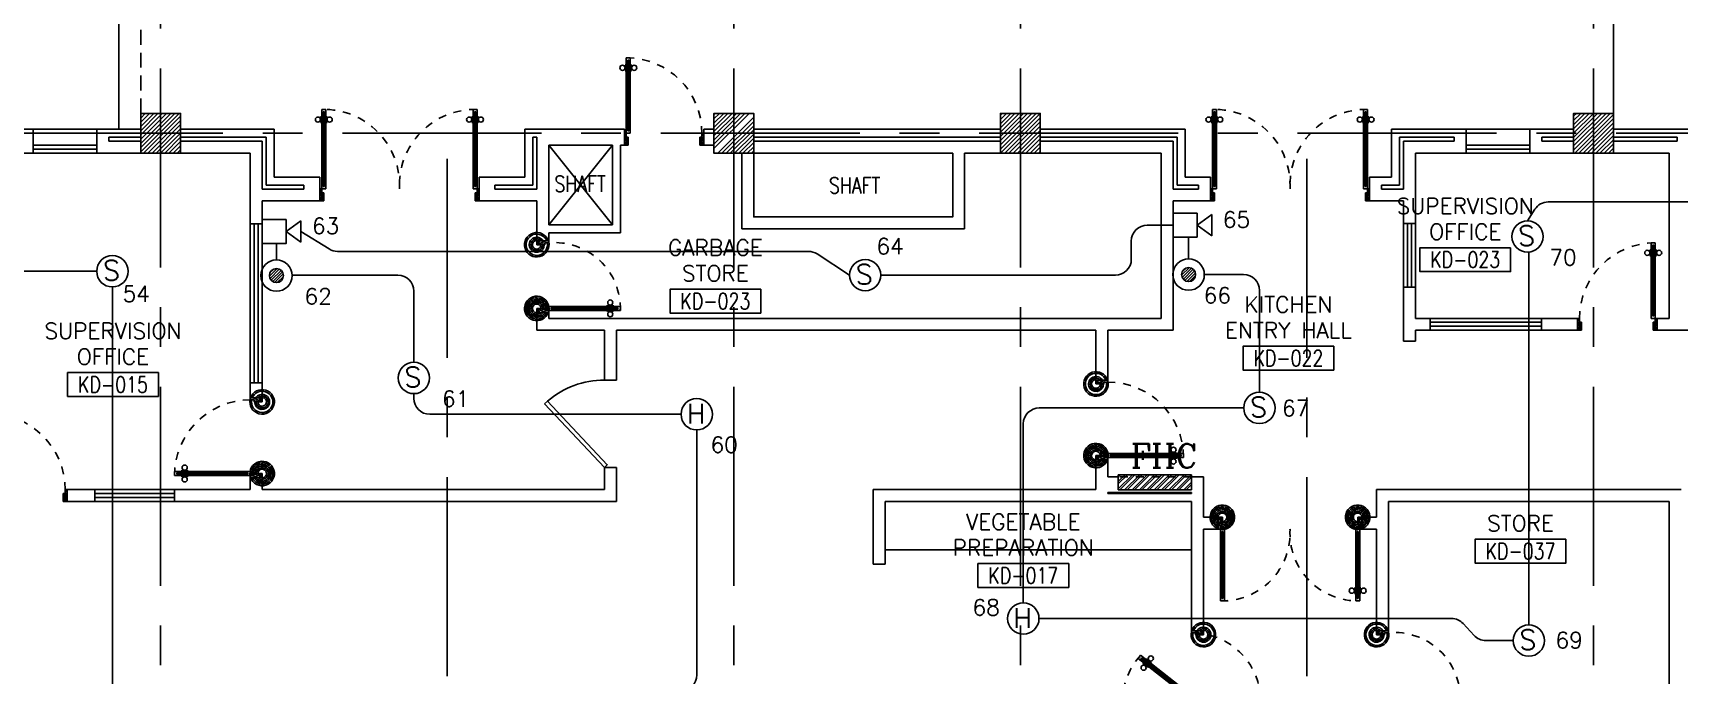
# Model space of a CAD drawing. Extents: x 0 to 93.3, y -13.5 to 76.8.
# Drawn here: x 54.21 to 74.89, y 57.41 to 65.48 of the extents above; entities that cross this region are included whole.
import ezdxf
from ezdxf.enums import TextEntityAlignment as Align

# ---------------------------------------------------------------- set-up
doc = ezdxf.new("R2010")
doc.units = 0
doc.header["$MEASUREMENT"] = 0
doc.header["$PDMODE"] = 3
doc.header["$PDSIZE"] = 0.1
for name, pattern in [('CENTERX2', [4, 2.5, -0.5, 0.5, -0.5]), ('HIDDEN', [0.375, 0.25, -0.125]), ('HIDDEN2', [0.1875, 0.125, -0.0625])]:
    doc.linetypes.add(name, pattern=pattern)
doc.layers.get('0').update_dxf_attribs({"color": 11, "linetype": 'CONTINUOUS'})
doc.layers.get('DEFPOINTS').update_dxf_attribs({"color": 11, "linetype": 'CONTINUOUS'})
for name, color, linetype in [('AX-DIM', 11, 'CONTINUOUS'), ('AXES', 11, 'CENTERX2'), ('BORDER', 11, 'CONTINUOUS'), ('CANOPY-LN', 11, 'CONTINUOUS'), ('COL', 11, 'CONTINUOUS'), ('DOOR', 11, 'CONTINUOUS'), ('E-FIRE', 4, 'CONTINUOUS'), ('E-WIRE', 4, 'CONTINUOUS'), ('FHC', 11, 'CONTINUOUS'), ('FUR', 11, 'CONTINUOUS'), ('HAT', 11, 'CONTINUOUS'), ('INSUL', 11, 'CONTINUOUS'), ('RM-BOX', 11, 'CONTINUOUS'), ('RM-NAME', 11, 'CONTINUOUS'), ('RM-NO', 11, 'CONTINUOUS'), ('SHAFT', 11, 'CONTINUOUS'), ('STR', 11, 'CONTINUOUS'), ('WALL', 11, 'CONTINUOUS'), ('WIN', 11, 'CONTINUOUS')]:
    doc.layers.add(name, color=color, linetype=linetype)
doc.styles.add('ROMANC', font='romanc', dxfattribs={"height": 0.1})
doc.styles.add('ROMANS', font='ROMANS.shx', dxfattribs={"width": 0.6})
doc.dimstyles.new('STANDARD in', dxfattribs={"dimtxt": 0.2, "dimasz": 0.1, "dimexe": 0.07, "dimexo": 0.05, "dimgap": 0.1, "dimtad": 1, "dimdec": 0, "dimlfac": 1000, "dimzin": 0, "dimdsep": 46, "dimtxsty": 'ROMANS', "dimblk": 'ARCHTICK', "dimcen": 0.05, "dimdle": 0.05, "dimclrd": 7, "dimclre": 7, "dimclrt": 2, "dimadec": 0, "dimazin": 0, "dimtfac": 1, "dimtdec": 0, "dimtmove": 2, "dimatfit": 3, "dimldrblk": 'ARCHTICK', "dimfxl": 0, "dimtolj": 1, "dimtzin": 0, "dimarcsym": 0})

# ---------------------------------------------------------------- blocks, each defined once
blk = doc.blocks.new('DOOR90')
at = {"layer": 'DOOR', "color": 7, "linetype": 'ByBlock'}
for p, q in [((-150, 0), (0, 0)), ((-150, 0), (-150, -25)), ((0, -50), (-114, 0)), ((0, -50), (-40, 0)), ((0, -50), (0, 0)), ((-1000, -25), (-1050, -25)), ((-1050, -75), (-1050, -25)), ((-1050, -25), (-1050, -75)), ((-1000, -75), (-1050, -75)), ((-1000, -42), (-1020, -42)), ((-1020, -42), (-1020, -58)), ((-1000, -58), (-1020, -58)), ((-1000, -25), (-1000, -42)), ((-1000, -58), (-1000, -75)), ((-878, -18), (-968, -18)), ((-968, -25), (-968, -18)), ((-968, -75), (-968, -82)), ((-878, -82), (-968, -82)), ((-955, -9), (-890, -9)), ((-955, -18), (-955, -9)), ((-955, -18), (-890, -18)), ((-955, -82), (-890, -82)), ((-955, -82), (-955, -91)), ((-955, -91), (-890, -91)), ((-890, -18), (-890, -9)), ((-890, -82), (-890, -91)), ((-878, -25), (-878, -18)), ((-878, -75), (-878, -82)), ((-200, -25), (-150, -25)), ((-200, -42), (-200, -25)), ((-180, -42), (-200, -42)), ((-200, -58), (-180, -58)), ((-200, -75), (-200, -58)), ((-150, -75), (-200, -75)), ((-180, -58), (-180, -42)), ((-150, -25), (-100, -25)), ((-150, -75), (-150, -25)), ((-100, -25), (-100, -50)), ((0, -50), (-100, -37)), ((-100, -50), (0, -50)), ((-150, -875), (-100, -875)), ((-150, -900), (-150, -875)), ((-150, -900), (0, -900)), ((0, -900), (-150, -900)), ((0, -850), (-114, -900)), ((-100, -875), (-100, -850)), ((0, -850), (-100, -863)), ((-100, -850), (0, -850)), ((0, -850), (-40, -900)), ((0, -850), (0, -900))]:
    blk.add_line(p, q, dxfattribs=at)
at = {"layer": 'DOOR', "linetype": 'ByBlock'}
for p, q in [((-200, -25), (-1000, -25)), ((-200, -42), (-1000, -42)), ((-200, -58), (-1000, -58)), ((-1000, -75), (-200, -75))]:
    blk.add_line(p, q, dxfattribs=at)
at = {"layer": 'DOOR', "color": 7, "linetype": 'ByBlock'}
for centre in [(-923, 24), (-923, -124)]:
    blk.add_circle(centre, 32.4, dxfattribs=at)
for centre, radius, start, end in [((0, -50), 154, 161.1053, 166.2858), ((0, -50), 94.4, 148.0182, 180), ((0, -50), 134, 158.1598, 169.28), ((0, -50), 114, 154.0838, 167.3774), ((0, -50), 74.4, 137.7764, 180), ((0, -50), 54.4, 113.2074, 180), ((0, -50), 34.4, 90, 180), ((0, -50), 14.4, 90, 180), ((0, -850), 154, 193.7142, 198.8947), ((0, -850), 134, 190.72, 201.8402), ((0, -850), 94.4, 180, 211.9818), ((0, -850), 74.4, 180, 222.2236), ((0, -850), 54.4, 180, 246.7926), ((0, -850), 34.4, 180, 270), ((0, -850), 14.4, 180, 270)]:
    blk.add_arc(centre, radius, start, end, dxfattribs=at)
at = {"layer": 'DOOR', "linetype": 'HIDDEN', "ltscale": 0.5}
blk.add_arc((-222, -50), 828, 178.2701, 275.003, dxfattribs=at)
blk = doc.blocks.new('RM1')
at = {"layer": 'RM-BOX'}
blk.add_lwpolyline([(570, -200), (-570, -200), (-570, -500), (570, -500)], close=True, dxfattribs=at)
at = {"layer": 'RM-NAME', "style": 'ROMANS'}
for tag, p in [('ROOMNAME1', (0, 324)), ('ROOMNAME2', (0, 0))]:
    blk.add_attdef(tag, text='', height=200, dxfattribs=at).set_placement(p, align=Align.MIDDLE)
at = {"layer": 'RM-NO', "style": 'ROMANS', "width": 0.8}
blk.add_attdef('ROOMNO', text='', height=200, dxfattribs=at).set_placement((0, -350), align=Align.MIDDLE)
blk = doc.blocks.new('A$C272A55A0')
at = {"layer": 'DOOR', "color": 0, "linetype": 'ByBlock'}
for p, q in [((0, 900), (0, 1050)), ((50, 1050), (0, 1050)), ((50, 950), (50, 1050)), ((1750, 950), (1750, 1050)), ((1750, 1050), (1800, 1050)), ((1800, 1050), (1800, 900)), ((0, 900), (25, 900)), ((25, 950), (50, 950)), ((25, 900), (25, 950)), ((75, 900), (25, 900)), ((25, 850), (25, 900)), ((42, 850), (25, 850)), ((58, 870), (42, 870)), ((42, 870), (42, 850)), ((58, 850), (58, 870)), ((75, 850), (58, 850)), ((75, 900), (75, 850)), ((1725, 900), (1775, 900)), ((1725, 900), (1725, 850)), ((1725, 850), (1742, 850)), ((1742, 870), (1758, 870)), ((1742, 850), (1742, 870)), ((1775, 950), (1750, 950)), ((1758, 870), (1758, 850)), ((1758, 850), (1775, 850)), ((1775, 900), (1775, 950)), ((1800, 900), (1775, 900)), ((1775, 850), (1775, 900)), ((25, 50), (42, 50)), ((25, 50), (25, 0)), ((25, 0), (75, 0)), ((75, 0), (25, 0)), ((42, 50), (42, 30)), ((42, 30), (58, 30)), ((58, 50), (75, 50)), ((58, 50), (58, 30)), ((75, 50), (75, 0)), ((1718, 160), (1709, 160)), ((1709, 95), (1709, 160)), ((1718, 95), (1709, 95)), ((1725, 173), (1718, 173)), ((1718, 173), (1718, 83)), ((1718, 95), (1718, 160)), ((1725, 83), (1718, 83)), ((1742, 50), (1725, 50)), ((1725, 50), (1725, 0)), ((1775, 0), (1725, 0)), ((1725, 0), (1775, 0)), ((1742, 50), (1742, 30)), ((1758, 30), (1742, 30)), ((1775, 50), (1758, 50)), ((1758, 50), (1758, 30)), ((1775, 173), (1782, 173)), ((1775, 83), (1782, 83)), ((1775, 50), (1775, 0)), ((1782, 173), (1782, 83)), ((1782, 160), (1791, 160)), ((1782, 95), (1782, 160)), ((1782, 95), (1791, 95)), ((1791, 95), (1791, 160))]:
    blk.add_line(p, q, dxfattribs=at)
at = {"layer": 'DOOR', "color": 9, "linetype": 'ByBlock'}
for p, q in [((50, 1050), (0, 1010)), ((50, 1050), (0, 937)), ((50, 1050), (37, 950)), ((1750, 1050), (1800, 1010)), ((1750, 1050), (1800, 937)), ((1750, 1050), (1763, 950))]:
    blk.add_line(p, q, dxfattribs=at)
at = {"layer": 'DOOR', "linetype": 'ByBlock'}
for p, q in [((25, 850), (25, 50)), ((42, 850), (42, 50)), ((58, 850), (58, 50)), ((75, 50), (75, 850)), ((1725, 50), (1725, 850)), ((1742, 850), (1742, 50)), ((1758, 850), (1758, 50)), ((1775, 850), (1775, 50))]:
    blk.add_line(p, q, dxfattribs=at)
at = {"layer": 'DOOR', "color": 0, "linetype": 'ByBlock'}
for centre in [(1676, 128), (1824, 128)]:
    blk.add_circle(centre, 32.4, dxfattribs=at)
at = {"layer": 'DOOR', "color": 9, "linetype": 'ByBlock'}
for centre, radius, start, end in [((50, 1050), 34.4, 180, 270), ((50, 1050), 14.4, 180, 270), ((1750, 1050), 14.4, 270, 0), ((1750, 1050), 34.4, 270, 0), ((50, 1050), 54.4, 203.2074, 270), ((50, 1050), 74.4, 227.7764, 270), ((50, 1050), 94.4, 238.0182, 270), ((50, 1050), 114, 244.0838, 257.3774), ((50, 1050), 134, 248.1598, 259.28), ((50, 1050), 154, 251.1053, 256.2858), ((1750, 1050), 54.4, 270, 336.7926), ((1750, 1050), 74.4, 270, 312.2236), ((1750, 1050), 94.4, 270, 301.9818), ((1750, 1050), 114, 282.6226, 295.9162), ((1750, 1050), 134, 280.72, 291.8402), ((1750, 1050), 154, 283.7142, 288.8947)]:
    blk.add_arc(centre, radius, start, end, dxfattribs=at)
at = {"layer": 'DOOR', "linetype": 'HIDDEN', "ltscale": 0.5}
for centre, start, end in [((50, 851), 268.3174, 3.2965), ((1750, 851), 176.7035, 271.6826)]:
    blk.add_arc(centre, 851, start, end, dxfattribs=at)
at = {"layer": 'WALL', "linetype": 'ByBlock'}
blk.add_line((1800, 900), (1800, 1050), dxfattribs=at)
blk = doc.blocks.new('*X108')
at = {"color": 0}
for p, q in [((227929, 69519), (228411, 70001)), ((227929, 69572), (228358, 70001)), ((227929, 69625), (228305, 70001)), ((227929, 69678), (228251, 70001)), ((227929, 69731), (228198, 70001)), ((227929, 69784), (228145, 70001)), ((227929, 69837), (228092, 70001)), ((227929, 69890), (228039, 70001)), ((227929, 69943), (227986, 70001)), ((227964, 69501), (228429, 69966)), ((228017, 69501), (228429, 69913)), ((228070, 69501), (228429, 69860)), ((228123, 69501), (228429, 69807)), ((228176, 69501), (228429, 69754)), ((228229, 69501), (228429, 69701)), ((228282, 69501), (228429, 69648)), ((228335, 69501), (228429, 69595)), ((228388, 69501), (228429, 69542))]:
    blk.add_line(p, q, dxfattribs=at)
blk = doc.blocks.new('A$C010A25D0')
at = {"layer": 'DOOR', "color": 0, "linetype": 'ByBlock'}
for p, q in [((0, 2031), (0, 1981)), ((0, 1981), (0, 2031)), ((50, 2031), (0, 2031)), ((50, 1981), (0, 1981)), ((30, 2014), (30, 1998)), ((50, 2014), (30, 2014)), ((50, 1998), (30, 1998)), ((50, 2031), (50, 2014)), ((50, 1998), (50, 1981)), ((83, 2031), (83, 2038)), ((173, 2038), (83, 2038)), ((83, 1981), (83, 1974)), ((173, 1974), (83, 1974)), ((95, 2038), (95, 2047)), ((95, 2047), (160, 2047)), ((95, 2038), (160, 2038)), ((95, 1974), (95, 1965)), ((95, 1974), (160, 1974)), ((95, 1965), (160, 1965)), ((160, 2038), (160, 2047)), ((160, 1974), (160, 1965)), ((173, 2031), (173, 2038)), ((173, 1981), (173, 1974)), ((950, 2014), (950, 2031)), ((950, 2031), (1000, 2031)), ((970, 2014), (950, 2014)), ((950, 1981), (950, 1998)), ((950, 1998), (970, 1998)), ((1000, 1981), (950, 1981)), ((970, 1998), (970, 2014)), ((1000, 2056), (1000, 2031)), ((1000, 2056), (1150, 2056)), ((1000, 1981), (1000, 2031)), ((1000, 2031), (1050, 2031)), ((1050, 2031), (1050, 2006)), ((1050, 2006), (1150, 2006)), ((1150, 2006), (1150, 2056)), ((50, 131), (0, 131)), ((0, 131), (0, 81)), ((0, 81), (0, 131)), ((50, 81), (0, 81)), ((50, 114), (30, 114)), ((30, 98), (30, 114)), ((50, 98), (30, 98)), ((50, 114), (50, 131)), ((50, 81), (50, 98)), ((173, 138), (83, 138)), ((83, 131), (83, 138)), ((83, 81), (83, 74)), ((173, 74), (83, 74)), ((95, 147), (160, 147)), ((95, 138), (95, 147)), ((95, 138), (160, 138)), ((95, 74), (160, 74)), ((95, 74), (95, 65)), ((95, 65), (160, 65)), ((160, 138), (160, 147)), ((160, 74), (160, 65)), ((173, 131), (173, 138)), ((173, 81), (173, 74)), ((1000, 131), (950, 131)), ((950, 131), (950, 114)), ((950, 114), (970, 114)), ((970, 98), (950, 98)), ((950, 98), (950, 81)), ((950, 81), (1000, 81)), ((970, 114), (970, 98)), ((1000, 131), (1000, 81)), ((1000, 56), (1000, 81)), ((1000, 81), (1050, 81)), ((1000, 56), (1150, 56)), ((1050, 81), (1050, 106)), ((1050, 106), (1150, 106)), ((1150, 106), (1150, 56))]:
    blk.add_line(p, q, dxfattribs=at)
at = {"layer": 'DOOR', "linetype": 'ByBlock'}
for p, q in [((950, 2031), (50, 2031)), ((950, 2014), (50, 2014)), ((950, 1998), (50, 1998)), ((50, 1981), (950, 1981)), ((50, 131), (950, 131)), ((950, 114), (50, 114)), ((950, 98), (50, 98)), ((950, 81), (50, 81)), ((1150, 56), (1000, 56))]:
    blk.add_line(p, q, dxfattribs=at)
at = {"layer": 'DOOR', "color": 9, "linetype": 'ByBlock'}
for p, q in [((1150, 2006), (1037, 2056)), ((1150, 2006), (1050, 2019)), ((1150, 2006), (1110, 2056)), ((1150, 106), (1037, 56)), ((1150, 106), (1050, 93)), ((1150, 106), (1110, 56))]:
    blk.add_line(p, q, dxfattribs=at)
at = {"layer": 'DOOR', "color": 0, "linetype": 'ByBlock'}
for centre in [(128, 2079), (128, 1932), (128, 179), (128, 32)]:
    blk.add_circle(centre, 32.4, dxfattribs=at)
at = {"layer": 'DOOR', "linetype": 'HIDDEN', "ltscale": 0.5}
for centre, start, end in [((951, 2006), 178.494, 272.9568), ((951, 106), 87.0432, 181.506)]:
    blk.add_arc(centre, 951, start, end, dxfattribs=at)
at = {"layer": 'DOOR', "color": 9, "linetype": 'ByBlock'}
for centre, radius, start, end in [((1150, 2006), 154, 161.1053, 166.2858), ((1150, 2006), 134, 158.1598, 169.28), ((1150, 2006), 114, 154.0838, 167.3774), ((1150, 2006), 94.4, 148.0182, 180), ((1150, 2006), 74.4, 137.7764, 180), ((1150, 2006), 54.4, 113.2074, 180), ((1150, 2006), 34.4, 90, 180), ((1150, 2006), 14.4, 90, 180), ((1150, 106), 154, 193.7142, 198.8947), ((1150, 106), 134, 190.72, 201.8402), ((1150, 106), 114, 192.6226, 205.9162), ((1150, 106), 94.4, 180, 211.9818), ((1150, 106), 74.4, 180, 222.2236), ((1150, 106), 54.4, 180, 246.7926), ((1150, 106), 34.4, 180, 270), ((1150, 106), 14.4, 180, 270)]:
    blk.add_arc(centre, radius, start, end, dxfattribs=at)
at = {"layer": 'WALL'}
blk.add_line((1000, 56), (1150, 56), dxfattribs=at)
blk = doc.blocks.new('*X107')
at = {"color": 0}
for p, q in [((235129, 69560), (235570, 70001)), ((235129, 69613), (235517, 70001)), ((235129, 69666), (235464, 70001)), ((235129, 69719), (235411, 70001)), ((235129, 69772), (235358, 70001)), ((235129, 69825), (235305, 70001)), ((235129, 69878), (235252, 70001)), ((235129, 69931), (235199, 70001)), ((235129, 69984), (235146, 70001)), ((235176, 69501), (235629, 69953)), ((235229, 69501), (235629, 69900)), ((235282, 69501), (235629, 69847)), ((235335, 69501), (235629, 69794)), ((235388, 69501), (235629, 69741)), ((235441, 69501), (235629, 69688)), ((235494, 69501), (235629, 69635)), ((235547, 69501), (235629, 69582)), ((235600, 69501), (235629, 69529))]:
    blk.add_line(p, q, dxfattribs=at)
blk = doc.blocks.new('*X102')
at = {"color": 0}
for p, q in [((238729, 69553), (239176, 70001)), ((238729, 69606), (239123, 70001)), ((238729, 69659), (239070, 70001)), ((238729, 69712), (239017, 70001)), ((238729, 69765), (238964, 70001)), ((238729, 69818), (238911, 70001)), ((238729, 69871), (238858, 70001)), ((238729, 69924), (238805, 70001)), ((238729, 69978), (238752, 70001)), ((238729, 69500), (239229, 70000)), ((238782, 69501), (239229, 69947)), ((238835, 69501), (239229, 69894)), ((238888, 69501), (239229, 69841)), ((238941, 69501), (239229, 69788)), ((238994, 69501), (239229, 69735)), ((239048, 69501), (239229, 69682)), ((239101, 69501), (239229, 69629)), ((239154, 69501), (239229, 69576)), ((239207, 69501), (239229, 69523))]:
    blk.add_line(p, q, dxfattribs=at)
blk = doc.blocks.new('*X98')
at = {"color": 0}
for p, q in [((245929, 69541), (246389, 70001)), ((245929, 69594), (246336, 70001)), ((245929, 69647), (246283, 70001)), ((245929, 69700), (246230, 70001)), ((245929, 69753), (246177, 70001)), ((245929, 69806), (246124, 70001)), ((245929, 69859), (246071, 70001)), ((245929, 69912), (246018, 70001)), ((245929, 69965), (245965, 70001)), ((245942, 69501), (246429, 69988)), ((245995, 69501), (246429, 69935)), ((246048, 69501), (246429, 69882)), ((246101, 69501), (246429, 69829)), ((246154, 69501), (246429, 69776)), ((246207, 69501), (246429, 69723)), ((246260, 69501), (246429, 69670)), ((246313, 69501), (246429, 69617)), ((246366, 69501), (246429, 69563)), ((246419, 69501), (246429, 69510))]:
    blk.add_line(p, q, dxfattribs=at)
blk = doc.blocks.new('_ARCHTICK')
at = {"color": 0, "linetype": 'ByBlock', "const_width": 0.15}
blk.add_lwpolyline([(-0.5, -0.5), (0.5, 0.5)], dxfattribs=at)
blk = doc.blocks.new('*D137')
at = {"layer": 'AX-DIM', "color": 7, "lineweight": -2}
for p, q in [((6.53, 75.605), (81.32, 75.605)), ((6.58, 73.123), (6.58, 75.675)), ((81.27, 63.477), (81.27, 75.675))]:
    blk.add_line(p, q, dxfattribs=at)
at = {"layer": 'DEFPOINTS', "color": 0}
for p in [(81.27, 75.605), (6.58, 73.073), (81.27, 63.427)]:
    blk.add_point(p, dxfattribs=at)
at = {"layer": 'AX-DIM', "color": 7, "lineweight": -2, "xscale": 0.1, "yscale": 0.1, "zscale": 0.1, "rotation": 180}
blk.add_blockref('_ARCHTICK', (6.58, 75.605), dxfattribs=at)
at = {"layer": 'AX-DIM', "color": 7, "lineweight": -2, "xscale": 0.1, "yscale": 0.1, "zscale": 0.1}
blk.add_blockref('_ARCHTICK', (81.27, 75.605), dxfattribs=at)
at = {"layer": 'AX-DIM', "color": 2, "insert": (43.925, 75.805), "char_height": 0.2, "attachment_point": 5, "style": 'ROMANS'}
blk.add_mtext('\\A1;74690', dxfattribs=at)
blk = doc.blocks.new('DOOR1000')
at = {"layer": 'DOOR', "color": 7, "linetype": 'ByBlock'}
for p, q in [((-150, 0), (0, 0)), ((-150, 0), (-150, -25)), ((0, -50), (-114, 0)), ((0, -50), (-40, 0)), ((0, -50), (0, 0)), ((-1100, -25), (-1100, -75)), ((-1100, -75), (-1100, -25)), ((-1050, -25), (-1100, -25)), ((-1050, -75), (-1100, -75)), ((-1070, -42), (-1070, -58)), ((-1050, -42), (-1070, -42)), ((-1050, -58), (-1070, -58)), ((-1050, -25), (-1050, -42)), ((-1050, -58), (-1050, -75)), ((-1018, -25), (-1018, -18)), ((-928, -18), (-1018, -18)), ((-1018, -75), (-1018, -82)), ((-928, -82), (-1018, -82)), ((-1005, -18), (-1005, -9)), ((-1005, -9), (-940, -9)), ((-1005, -18), (-940, -18)), ((-1005, -82), (-1005, -91)), ((-1005, -82), (-940, -82)), ((-1005, -91), (-940, -91)), ((-940, -18), (-940, -9)), ((-940, -82), (-940, -91)), ((-928, -25), (-928, -18)), ((-928, -75), (-928, -82)), ((-200, -25), (-150, -25)), ((-200, -42), (-200, -25)), ((-180, -42), (-200, -42)), ((-200, -58), (-180, -58)), ((-200, -75), (-200, -58)), ((-150, -75), (-200, -75)), ((-180, -58), (-180, -42)), ((-150, -25), (-100, -25)), ((-150, -75), (-150, -25)), ((-100, -25), (-100, -50)), ((0, -50), (-100, -37)), ((-100, -50), (0, -50)), ((-150, -975), (-100, -975)), ((-150, -1000), (-150, -975)), ((-150, -1000), (0, -1000)), ((0, -1000), (-150, -1000)), ((0, -950), (-114, -1000)), ((-100, -975), (-100, -950)), ((0, -950), (-100, -963)), ((-100, -950), (0, -950)), ((0, -950), (-40, -1000)), ((0, -950), (0, -1000))]:
    blk.add_line(p, q, dxfattribs=at)
at = {"layer": 'DOOR', "linetype": 'ByBlock'}
for p, q in [((-200, -25), (-1050, -25)), ((-200, -42), (-1050, -42)), ((-200, -58), (-1050, -58)), ((-1050, -75), (-200, -75))]:
    blk.add_line(p, q, dxfattribs=at)
at = {"layer": 'DOOR', "color": 7, "linetype": 'ByBlock'}
for centre in [(-973, 24), (-973, -124)]:
    blk.add_circle(centre, 32.4, dxfattribs=at)
for centre, radius, start, end in [((0, -50), 154, 161.1053, 166.2858), ((0, -50), 94.4, 148.0182, 180), ((0, -50), 134, 158.1598, 169.28), ((0, -50), 114, 154.0838, 167.3774), ((0, -50), 74.4, 137.7764, 180), ((0, -50), 54.4, 113.2074, 180), ((0, -50), 34.4, 90, 180), ((0, -50), 14.4, 90, 180), ((0, -950), 154, 193.7142, 198.8947), ((0, -950), 134, 190.72, 201.8402), ((0, -950), 94.4, 180, 211.9818), ((0, -950), 74.4, 180, 222.2236), ((0, -950), 54.4, 180, 246.7926), ((0, -950), 34.4, 180, 270), ((0, -950), 14.4, 180, 270)]:
    blk.add_arc(centre, radius, start, end, dxfattribs=at)
at = {"layer": 'DOOR', "linetype": 'HIDDEN', "ltscale": 0.5}
blk.add_arc((-150, -25), 950, 180, 270, dxfattribs=at)
blk = doc.blocks.new('DOOR90C')
at = {"layer": 'DOOR', "color": 7, "linetype": 'ByBlock'}
for p, q in [((150, 900), (0, 900)), ((0, 900), (0, 875)), ((0, 875), (50, 875)), ((150, 850), (36, 900)), ((50, 875), (50, 850)), ((150, 850), (50, 863)), ((50, 850), (150, 850)), ((150, 850), (110, 900)), ((150, 850), (150, 900)), ((-641, 591), (-672, 552)), ((-672, 552), (-641, 591)), ((-633, 521), (-672, 552)), ((-602, 560), (-641, 591)), ((-638, 546), (-628, 559)), ((-622, 534), (-638, 546)), ((-633, 521), (-622, 534)), ((-613, 547), (-628, 559)), ((-613, 547), (-602, 560)), ((-607, 501), (-612, 495)), ((-541, 440), (-612, 495)), ((-602, 487), (-607, 480)), ((-607, 480), (-556, 440)), ((-602, 487), (-551, 447)), ((-577, 540), (-572, 546)), ((-501, 490), (-572, 546)), ((-562, 538), (-557, 545)), ((-562, 538), (-511, 498)), ((-557, 545), (-506, 505)), ((-551, 447), (-556, 440)), ((-537, 445), (-541, 440)), ((-511, 498), (-506, 505)), ((-506, 485), (-501, 490)), ((-29, 69), (-39, 56)), ((-39, 56), (0, 25)), ((-13, 57), (-29, 69)), ((-9, 95), (-19, 82)), ((-19, 82), (-3, 69)), ((-3, 69), (-13, 57)), ((31, 64), (-9, 95)), ((31, 64), (0, 25)), ((0, 0), (0, 25)), ((0, 25), (50, 25)), ((150, 50), (36, 0)), ((50, 50), (150, 50)), ((150, 50), (50, 37)), ((50, 25), (50, 50)), ((150, 50), (110, 0)), ((150, 50), (150, 0))]:
    blk.add_line(p, q, dxfattribs=at)
at = {"layer": 'DOOR', "linetype": 'ByBlock'}
for p, q in [((-641, 591), (-9, 95)), ((-39, 56), (-633, 521)), ((-29, 69), (-622, 534)), ((-19, 82), (-613, 547))]:
    blk.add_line(p, q, dxfattribs=at)
at = {"layer": 'DOOR', "color": 7, "linetype": 'ByBlock'}
for centre in [(-602, 435), (-511, 551)]:
    blk.add_circle(centre, 32.4, dxfattribs=at)
at = {"layer": 'DOOR', "linetype": 'HIDDEN', "ltscale": 0.5}
blk.add_arc((2, 7), 868, 90.1618, 137.7823, dxfattribs=at)
at = {"layer": 'DOOR', "color": 7, "linetype": 'ByBlock'}
for centre, radius, start, end in [((150, 850), 154, 161.1053, 166.2858), ((150, 850), 134, 158.1598, 169.28), ((150, 850), 94.4, 148.0182, 180), ((150, 850), 74.4, 137.7764, 180), ((150, 850), 54.4, 113.2074, 180), ((150, 850), 34.4, 90, 180), ((150, 850), 14.4, 90, 180), ((150, 50), 134, 190.72, 201.8402), ((150, 50), 114, 192.6226, 205.9162), ((150, 50), 94.4, 180, 211.9818), ((150, 50), 74.4, 180, 222.2236), ((150, 50), 54.4, 180, 246.7926), ((150, 50), 34.4, 180, 270), ((150, 50), 14.4, 180, 270)]:
    blk.add_arc(centre, radius, start, end, dxfattribs=at)
blk = doc.blocks.new('S')
at = {"layer": 'E-FIRE'}
blk.add_circle((0, 0), 197, dxfattribs=at)
at = {"layer": 'E-FIRE', "color": 3, "style": 'ROMANS'}
blk.add_text('S', height=250, dxfattribs=at).set_placement((-119, -115))
blk = doc.blocks.new('MCP')
at = {"color": 1}
for p, q in [((-88, -9), (9, 88)), ((-82, 33), (-33, 82)), ((-80, -36), (36, 80)), ((-66, -58), (58, 66)), ((-47, -74), (74, 47)), ((-23, -85), (85, 23)), ((10, -88), (88, -10))]:
    blk.add_line(p, q, dxfattribs=at)
at = {"layer": 'E-FIRE'}
blk.add_circle((0, 0), 197, dxfattribs=at)
at = {"layer": 'E-FIRE', "color": 4}
blk.add_circle((0, 0), 88.1, dxfattribs=at)
blk = doc.blocks.new('ES')
at = {"layer": 'E-FIRE'}
blk.add_line((-135, 485), (134, 485), dxfattribs=at)
for points in [[(-135, 485), (0, 300)], [(0, 300), (0, 300), (134, 485)]]:
    blk.add_lwpolyline(points, dxfattribs=at)
blk.add_lwpolyline([(-150, 0), (150, 0), (150, 300), (-150, 300)], close=True, dxfattribs=at)
blk = doc.blocks.new('H')
at = {"layer": 'E-FIRE'}
blk.add_circle((0, 0), 197, dxfattribs=at)
at = {"layer": 'E-FIRE', "color": 3, "style": 'ROMANS'}
blk.add_text('H', height=250, dxfattribs=at).set_placement((-127, -118))

msp = doc.modelspace()

# ---------------------------------------------------------------- hatches: boundary and pattern name
at = {"layer": 'FHC', "linetype": 'ByBlock', "ltscale": 0.3}
h = msp.add_hatch(dxfattribs=at)
h.set_pattern_fill('ANSI32', color=11, scale=175, angle=180, style=0)
h.set_pattern_definition([(224.999998, (300.96574, 90.981005), (0.046403885, -0.046403882), []), (224.999998, (300.9348, 90.981005), (0.046403885, -0.046403882), [])])
h.paths.add_polyline_path([(67.8495, 59.93), (67.8495, 59.74), (68.7695, 59.74), (68.7695, 59.93)])
h.paths.add_polyline_path([(68.9822, 60.3511), (68.9822, 59.9303), (68.7197, 59.9303), (68.7197, 60.3511)], flags=9)

# ---------------------------------------------------------------- linework, layer by layer
at = {"layer": 'AXES'}
for p, q in [((55.8195, -1.4643), (55.8195, 76.0748)), ((63.0195, -1.4643), (63.0195, 76.0748)), ((66.6195, -1.4643), (66.6195, 76.0748)), ((73.8195, -1.4643), (73.8195, 76.0748)), ((92.6023, 64.22), (22.7795, 64.22)), ((59.4195, 5.4), (59.4195, 64.22)), ((70.2195, 5.4), (70.2195, 64.22))]:
    msp.add_line(p, q, dxfattribs=at)
at = {"layer": 'BORDER'}
msp.add_line((55.2945, 75.42), (55.2945, 64.27), dxfattribs=at)
at = {"layer": 'CANOPY-LN', "linetype": 'HIDDEN2', "ltscale": 1.5}
for p, q in [((55.5695, 64.47), (55.5695, 66.62)), ((74.0695, 64.47), (74.0695, 66.62))]:
    msp.add_line(p, q, dxfattribs=at)
at = {"layer": 'COL'}
for points in [[(56.0695, 63.97), (56.0695, 64.47), (55.5695, 64.47), (55.5695, 63.97)], [(63.2695, 63.97), (63.2695, 64.47), (62.7695, 64.47), (62.7695, 63.97)], [(66.8695, 63.97), (66.8695, 64.47), (66.3695, 64.47), (66.3695, 63.97)], [(74.0695, 63.97), (74.0695, 64.47), (73.5695, 64.47), (73.5695, 63.97)]]:
    msp.add_lwpolyline(points, close=True, dxfattribs=at)
at = {"layer": 'DOOR', "color": 7, "linetype": 'ByBlock'}
msp.add_line((68.7695, 57.97), (68.9195, 57.97), dxfattribs=at)
at = {"layer": 'DOOR'}
msp.add_lwpolyline([(60.6775, 60.8542, -0.1793956), (61.3945, 61.12)], format="xyb", dxfattribs=at)
msp.add_lwpolyline([(60.6421, 60.8188), (60.6775, 60.8542), (61.4299, 60.0554), (61.3945, 60.02), (60.6421, 60.8188)], close=True, dxfattribs=at)
at = {"layer": 'E-WIRE'}
for p, q in [((75.7671, 63.3574), (73.2514, 63.3574)), ((72.9905, 63.1199), (73.0826, 63.2648)), ((57.9363, 62.7663), (57.5793, 62.9854)), ((68.5395, 63.0656), (68.2135, 63.0656)), ((63.9565, 62.7368), (58.0409, 62.7368)), ((64.4729, 62.4378), (64.0661, 62.7041)), ((68.0135, 62.8656), (68.0135, 62.6378)), ((73.007, 58.0431), (73.007, 62.7265)), ((55.0162, 62.4864), (51.3244, 62.4864)), ((55.2133, 62.2893), (55.2133, 49.5838)), ((64.867, 62.4378), (67.8135, 62.4378)), ((68.9306, 62.4448), (69.4225, 62.4448)), ((69.6225, 60.966), (69.6225, 62.2448)), ((59.0002, 60.9484), (59.0002, 60.8898)), ((62.357, 60.6898), (59.2002, 60.6898)), ((69.4254, 60.7689), (66.8566, 60.7689)), ((69.823, 60.7689), (69.8196, 60.7689)), ((62.554, 60.4927), (62.554, 57.4137)), ((66.6566, 58.3202), (66.6566, 60.5689)), ((66.8537, 58.1232), (72.0354, 58.1232)), ((72.3196, 57.9103), (72.1823, 58.0589)), ((72.81, 57.846), (72.4665, 57.846))]:
    msp.add_line(p, q, dxfattribs=at)
at = {"layer": 'E-WIRE', "color": 4}
for p, q in [((68.7335, 62.6419), (68.7335, 62.9156)), ((57.2742, 62.6293), (57.2742, 62.835)), ((57.4713, 62.4361), (58.8001, 62.4361)), ((59.0001, 61.3426), (59.0001, 62.2361))]:
    msp.add_line(p, q, dxfattribs=at)
at = {"layer": 'E-WIRE'}
for centre, start, end in [((73.2514, 63.1574), 90, 147.5448), ((68.2135, 62.8656), 90, 180), ((58.0409, 62.9368), 238.45726, 270), ((63.9565, 62.5368), 56.79281, 90), ((67.8135, 62.6378), 270, 0), ((69.4225, 62.2448), 0, 90), ((59.2002, 60.8898), 180, 270), ((66.8566, 60.5689), 90, 180), ((72.0354, 57.9232), 42.73196, 90), ((72.4665, 58.046), 222.73196, 270), ((62.354, 57.4137), 270, 0)]:
    msp.add_arc(centre, 0.2, start, end, dxfattribs=at)
at = {"layer": 'E-WIRE', "color": 4}
msp.add_arc((58.8001, 62.2361), 0.2, 0, 90, dxfattribs=at)
at = {"layer": 'FHC', "linetype": 'ByBlock', "ltscale": 0.3}
for p, q in [((67.8495, 59.74), (67.8495, 59.93)), ((67.8495, 59.93), (68.7695, 59.93)), ((68.7695, 59.93), (68.7695, 59.74)), ((68.7695, 59.74), (67.8495, 59.74))]:
    msp.add_line(p, q, dxfattribs=at)
at = {"layer": 'FHC', "color": 250, "linetype": 'HIDDEN', "ltscale": 0.25}
msp.add_line((68.7695, 59.905), (67.8495, 59.905), dxfattribs=at)
at = {"layer": 'FHC'}
for p, q in [((61.5445, 59.695), (61.5445, 59.705)), ((67.7195, 59.695), (67.7195, 59.705))]:
    msp.add_line(p, q, dxfattribs=at)
at = {"layer": 'FUR'}
msp.add_line((64.9195, 58.9865), (68.7695, 58.9865), dxfattribs=at)
at = {"layer": 'INSUL'}
for p, q in [((55.1695, 64.17), (55.5695, 64.17)), ((55.1695, 64.17), (55.1695, 64.12)), ((55.1695, 64.12), (55.5695, 64.12)), ((57.1445, 64.17), (56.0695, 64.17)), ((57.0945, 64.12), (56.0695, 64.12)), ((57.0945, 64.12), (57.0945, 63.52)), ((57.1445, 64.17), (57.1445, 63.57)), ((60.4945, 64.17), (60.4945, 63.57)), ((60.4945, 64.17), (60.5445, 64.17)), ((60.5445, 64.17), (60.5445, 63.52)), ((63.2695, 64.17), (66.3695, 64.17)), ((63.2695, 64.12), (66.3695, 64.12)), ((68.5895, 64.17), (66.8695, 64.17)), ((68.5395, 64.12), (66.8695, 64.12)), ((68.5395, 64.12), (68.5395, 63.52)), ((68.5895, 64.17), (68.5895, 63.57)), ((72.0695, 64.17), (71.382, 64.17)), ((71.382, 64.17), (71.382, 63.57)), ((72.0695, 64.12), (71.432, 64.12)), ((71.432, 64.12), (71.432, 63.52)), ((72.0695, 64.17), (72.0695, 64.12)), ((73.1695, 64.17), (73.1695, 64.12)), ((73.5695, 64.17), (73.1695, 64.17)), ((73.5695, 64.12), (73.1695, 64.12)), ((74.0695, 64.17), (74.8695, 64.17)), ((74.0695, 64.12), (74.8695, 64.12)), ((74.8695, 64.17), (74.8695, 64.12)), ((57.6195, 63.52), (57.0945, 63.52)), ((57.6195, 63.57), (57.1445, 63.57)), ((57.6195, 63.57), (57.6195, 63.52)), ((60.0195, 63.57), (60.0195, 63.52)), ((60.0195, 63.57), (60.4945, 63.57)), ((60.0195, 63.52), (60.5445, 63.52)), ((68.857, 63.52), (68.5395, 63.52)), ((68.857, 63.57), (68.5895, 63.57)), ((68.857, 63.57), (68.857, 63.52)), ((71.157, 63.57), (71.157, 63.52)), ((71.157, 63.57), (71.382, 63.57)), ((71.157, 63.52), (71.432, 63.52))]:
    msp.add_line(p, q, dxfattribs=at)
at = {"layer": 'SHAFT', "color": 251, "linetype": 'ByBlock'}
for p, q in [((60.6945, 63.07), (61.4945, 64.07)), ((60.6945, 64.07), (61.4945, 63.07))]:
    msp.add_line(p, q, dxfattribs=at)
at = {"layer": 'STR'}
msp.add_line((74.0695, 64.27), (74.0695, 67.82), dxfattribs=at)
at = {"layer": 'WALL'}
for p, q in [((54.2195, 64.27), (52.6445, 64.27)), ((54.2195, 64.27), (54.2195, 63.97)), ((55.0195, 64.27), (55.0195, 63.97)), ((55.5695, 64.27), (55.0195, 64.27)), ((57.2445, 64.27), (56.0695, 64.27)), ((57.2445, 64.27), (57.2445, 63.67)), ((60.3945, 64.27), (60.6945, 64.27)), ((60.3945, 64.27), (60.3945, 63.67)), ((60.6945, 64.27), (61.6445, 64.27)), ((61.6445, 64.07), (61.6445, 64.27)), ((62.6445, 64.07), (62.6445, 64.27)), ((62.6445, 64.27), (62.7695, 64.27)), ((63.2695, 64.27), (66.3695, 64.27)), ((68.6895, 64.27), (66.8695, 64.27)), ((68.6895, 64.27), (68.6895, 63.67)), ((72.2195, 64.27), (71.282, 64.27)), ((71.282, 64.27), (71.282, 63.67)), ((72.2195, 64.27), (72.2195, 63.97)), ((73.0195, 64.27), (73.0195, 63.97)), ((73.5695, 64.27), (73.0195, 64.27)), ((74.0695, 64.27), (75.0195, 64.27)), ((54.2195, 63.97), (53.4945, 63.97)), ((55.5695, 63.97), (55.0195, 63.97)), ((56.9445, 63.97), (56.0695, 63.97)), ((56.9445, 63.97), (56.9445, 63.0882)), ((60.6945, 64.07), (60.6945, 63.07)), ((60.6945, 64.07), (61.4945, 64.07)), ((61.4945, 63.07), (61.4945, 64.07)), ((61.5945, 62.97), (61.5945, 64.07)), ((61.5945, 64.07), (61.6445, 64.07)), ((62.6445, 64.07), (62.7695, 64.07)), ((63.1195, 63.97), (63.1195, 63.02)), ((65.9195, 63.97), (65.9195, 63.02)), ((65.9195, 63.97), (66.3695, 63.97)), ((68.3895, 63.97), (66.8695, 63.97)), ((68.3895, 63.97), (68.3895, 63.37)), ((71.582, 63.97), (71.582, 63.0862)), ((72.2195, 63.97), (71.582, 63.97)), ((73.5695, 63.97), (73.0195, 63.97)), ((74.0695, 63.97), (74.7695, 63.97)), ((74.7695, 63.97), (74.7695, 61.895)), ((57.8195, 63.67), (57.2445, 63.67)), ((57.8195, 63.67), (57.8195, 63.37)), ((59.8195, 63.67), (59.8195, 63.37)), ((60.3945, 63.67), (59.8195, 63.67)), ((69.007, 63.67), (68.6895, 63.67)), ((69.007, 63.67), (69.007, 63.37)), ((71.007, 63.67), (71.007, 63.37)), ((71.007, 63.67), (71.282, 63.67)), ((57.8195, 63.37), (57.0945, 63.37)), ((57.0945, 63.37), (57.0945, 63.0882)), ((60.5445, 63.37), (59.8195, 63.37)), ((60.5445, 63.37), (60.5445, 62.87)), ((68.3895, 63.37), (68.3895, 61.895)), ((69.007, 63.37), (68.5395, 63.37)), ((68.5395, 63.37), (68.5395, 61.745)), ((71.007, 63.37), (71.432, 63.37)), ((71.432, 63.37), (71.432, 63.0862)), ((57.0945, 63.083), (56.9445, 63.083)), ((71.582, 63.0862), (71.432, 63.0862)), ((60.5445, 62.87), (60.5445, 62.87)), ((60.6945, 62.87), (60.5445, 62.87)), ((60.6945, 63.07), (61.4945, 63.07)), ((60.6945, 63.07), (61.4945, 63.07)), ((60.6945, 62.97), (61.5945, 62.97)), ((60.6945, 62.97), (60.6945, 62.87)), ((63.1195, 63.02), (65.9195, 63.02)), ((71.432, 62.2862), (71.432, 61.6075)), ((71.582, 62.2862), (71.432, 62.2862)), ((71.582, 62.2862), (71.582, 61.895)), ((60.5445, 61.97), (60.5445, 61.745)), ((60.6945, 61.97), (60.5445, 61.97)), ((60.6945, 61.97), (60.6945, 61.895)), ((68.3895, 61.895), (60.6945, 61.895)), ((71.582, 61.895), (71.7679, 61.895)), ((71.7679, 61.895), (71.7679, 61.745)), ((73.1679, 61.895), (73.6195, 61.895)), ((73.1679, 61.895), (73.1679, 61.745)), ((73.6195, 61.895), (73.6195, 61.745)), ((74.6195, 61.895), (74.6195, 61.745)), ((74.6195, 61.895), (74.7695, 61.895)), ((61.3945, 61.745), (60.5445, 61.745)), ((61.3945, 61.12), (61.3945, 61.745)), ((67.5695, 61.745), (61.5445, 61.745)), ((61.5445, 61.12), (61.5445, 61.745)), ((67.5695, 61.12), (67.5695, 61.745)), ((68.5395, 61.745), (67.7195, 61.745)), ((67.7195, 61.12), (67.7195, 61.745)), ((71.582, 61.745), (71.582, 61.6075)), ((71.582, 61.745), (71.7679, 61.745)), ((73.1679, 61.745), (73.6195, 61.745)), ((74.6195, 61.745), (75.0695, 61.745)), ((71.582, 61.6075), (71.432, 61.6075)), ((56.9445, 61.083), (56.9445, 60.895)), ((57.0945, 61.083), (56.9445, 61.083)), ((57.0945, 61.083), (57.0945, 60.895)), ((61.3945, 61.12), (61.5445, 61.12)), ((67.5695, 61.12), (67.7195, 61.12)), ((56.9445, 60.895), (57.0945, 60.895)), ((61.3945, 60.02), (61.3945, 59.745)), ((61.3945, 60.02), (61.5445, 60.02)), ((61.3945, 60.02), (61.3945, 59.745)), ((61.3945, 60.02), (61.5445, 60.02)), ((61.5445, 60.02), (61.5445, 59.595)), ((67.5695, 60.12), (67.5695, 59.745)), ((67.5695, 60.12), (67.7195, 60.12)), ((67.5695, 60.12), (67.5695, 59.745)), ((67.5695, 60.12), (67.7195, 60.12)), ((67.7195, 60.12), (67.7195, 59.905)), ((56.9445, 59.895), (56.9445, 59.745)), ((56.9445, 59.895), (57.0945, 59.895)), ((57.0945, 59.895), (57.0945, 59.745)), ((67.7195, 59.905), (67.8495, 59.905)), ((67.8495, 59.905), (67.8495, 59.74)), ((68.7695, 59.74), (68.7695, 59.905)), ((68.7695, 59.905), (68.9195, 59.905)), ((68.9195, 59.395), (68.9195, 59.905)), ((54.9943, 59.745), (54.6445, 59.745)), ((54.6445, 59.745), (54.6445, 59.595)), ((54.9943, 59.595), (54.6445, 59.595)), ((54.9943, 59.745), (54.9943, 59.595)), ((55.9943, 59.745), (55.9943, 59.595)), ((56.9445, 59.745), (55.9943, 59.745)), ((61.5445, 59.595), (55.9943, 59.595)), ((56.9445, 59.595), (56.5445, 59.595)), ((61.3945, 59.745), (57.0945, 59.745)), ((64.7695, 59.745), (67.5695, 59.745)), ((64.7695, 58.8072), (64.7695, 59.745)), ((64.9195, 59.595), (68.7695, 59.595)), ((64.9195, 58.8072), (64.9195, 59.595)), ((67.7195, 59.705), (68.7695, 59.705)), ((67.7195, 59.695), (68.7695, 59.695)), ((67.8495, 59.74), (68.7695, 59.74)), ((67.8495, 59.74), (68.7695, 59.74)), ((68.7695, 59.695), (68.7695, 59.705)), ((68.7695, 59.595), (68.7695, 57.97)), ((72.2945, 59.745), (71.0945, 59.745)), ((74.9195, 59.745), (71.0945, 59.745)), ((71.0945, 59.745), (71.0945, 59.395)), ((74.7695, 59.595), (71.2445, 59.595)), ((71.2445, 59.595), (71.2445, 57.97)), ((74.7695, 59.595), (74.7695, 56.92)), ((74.7695, 59.595), (74.7695, 56.92)), ((69.107, 59.395), (68.9195, 59.395)), ((69.107, 59.245), (69.107, 59.395)), ((70.907, 59.245), (70.907, 59.395)), ((70.907, 59.395), (71.0945, 59.395)), ((68.9195, 59.245), (68.9195, 57.97)), ((68.9195, 59.245), (69.107, 59.245)), ((68.9195, 59.245), (69.107, 59.245)), ((70.907, 59.245), (71.0945, 59.245)), ((71.0945, 59.245), (71.0945, 57.97)), ((64.7695, 58.8072), (64.9195, 58.8072)), ((68.9195, 57.97), (68.7695, 57.97)), ((68.7695, 57.97), (68.9195, 57.97)), ((71.2445, 57.97), (71.0945, 57.97))]:
    msp.add_line(p, q, dxfattribs=at)
msp.add_lwpolyline([(63.2695, 63.97), (65.7695, 63.97), (65.7695, 63.17), (63.2695, 63.17)], close=True, dxfattribs=at)
at = {"layer": 'WIN'}
for p, q in [((54.2195, 64.27), (55.0195, 64.27)), ((72.2195, 64.27), (73.0195, 64.27)), ((54.2195, 64.07), (55.0195, 64.07)), ((54.2195, 64.02), (55.0195, 64.02)), ((54.2195, 63.97), (55.0195, 63.97)), ((72.2195, 64.07), (73.0195, 64.07)), ((72.2195, 64.02), (73.0195, 64.02)), ((72.2195, 63.97), (73.0195, 63.97)), ((56.9445, 63.083), (56.9445, 61.083)), ((56.9945, 63.083), (56.9945, 61.083)), ((57.0445, 63.083), (57.0445, 61.083)), ((57.0945, 63.083), (57.0945, 61.083)), ((71.432, 62.2862), (71.432, 63.0862)), ((71.482, 62.2862), (71.482, 63.0862)), ((71.532, 62.2862), (71.532, 63.0862)), ((71.582, 62.2862), (71.582, 63.0862)), ((71.7679, 61.895), (73.1679, 61.895)), ((71.7679, 61.845), (73.1679, 61.845)), ((71.7679, 61.795), (73.1679, 61.795)), ((71.7679, 61.745), (73.1679, 61.745)), ((54.9943, 59.745), (55.9943, 59.745)), ((54.9943, 59.695), (55.9943, 59.695)), ((54.9943, 59.645), (55.9943, 59.645)), ((54.9943, 59.595), (55.9943, 59.595))]:
    msp.add_line(p, q, dxfattribs=at)

# ---------------------------------------------------------------- block references
at = {"layer": 'DOOR', "yscale": 0.0009999999892897904, "zscale": 0.001}
for p, xscale, rotation in [((61.6445, 64.07), -0.0009999999892897904, 90), ((74.6195, 61.745), 0.0009999999892897904, 270), ((67.5695, 60.12), 0.001000000047497451, 180), ((57.0945, 59.895), -0.001000000047497451, 180), ((53.6445, 59.595), -0.0009999999892897904, 90)]:
    msp.add_blockref('DOOR1000', p, dxfattribs=dict(at, xscale=xscale, rotation=rotation))
at = {"layer": 'DOOR', "color": 0, "yscale": 0.0009999999892897904, "zscale": 0.001}
for name, p, xscale, rotation in [('A$C010A25D0', (57.7636, 64.5204), 0.0009999999892897904, 270), ('A$C010A25D0', (68.9511, 64.5203), 0.0009999999892897904, 270), ('DOOR90', (60.5445, 61.97), 0.001000000047497451, 180), ('DOOR90', (71.0945, 57.07), 0.001000000047497451, 180)]:
    msp.add_blockref(name, p, dxfattribs=dict(at, xscale=xscale, rotation=rotation))
at = {"layer": 'DOOR', "color": 0, "xscale": 0.001000000047497451, "yscale": 0.0009999999892897904, "zscale": 0.001}
for name, p in [('A$C272A55A0', (69.107, 58.3446)), ('DOOR90C', (68.7695, 57.07))]:
    msp.add_blockref(name, p, dxfattribs=at)
at = {"layer": 'E-FIRE', "color": 4, "xscale": 0.0009999999892897904, "yscale": 0.0009999999892897904, "zscale": 0.001}
for name, p in [('S', (72.9905, 62.9229)), ('S', (55.2133, 62.4864)), ('S', (64.67, 62.4378)), ('S', (59.0002, 61.1455)), ('H', (62.554, 60.6898)), ('S', (69.6225, 60.7689)), ('H', (66.6566, 58.1232)), ('S', (73.007, 57.846))]:
    msp.add_blockref(name, p, dxfattribs=at)
at = {"layer": 'E-WIRE', "color": 4, "xscale": 0.0009999999892897904, "yscale": 0.0009999999892897904, "zscale": 0.001, "rotation": 270}
for p in [(57.0945, 62.985), (68.5395, 63.0656)]:
    msp.add_blockref('ES', p, dxfattribs=at)
at = {"layer": 'E-WIRE', "color": 4, "xscale": 0.0009999999892897904, "yscale": 0.0009999999892897904, "zscale": 0.001}
for p in [(57.2742, 62.4322), (68.7335, 62.4448)]:
    msp.add_blockref('MCP', p, dxfattribs=at)
at = {"layer": 'HAT', "xscale": 0.001000000047497451, "yscale": 0.0009999999892897904, "zscale": 0.001}
for name in ['*X108', '*X107', '*X102', '*X98']:
    msp.add_blockref(name, (-172.359, -5.531), dxfattribs=at)
at = {"layer": 'RM-NAME', "xscale": 0.001000000047497451, "yscale": 0.0009999999892897904, "zscale": 0.001}
for p, values in [((72.2086, 62.9829), {'ROOMNO': 'KD-023', 'ROOMNAME2': 'OFFICE', 'ROOMNAME1': 'SUPERVISION'}), ((62.7883, 62.4606), {'ROOMNO': 'KD-023', 'ROOMNAME2': 'STORE', 'ROOMNAME1': 'GARBAGE'}), ((69.9873, 61.7446), {'ROOMNO': 'KD-022', 'ROOMNAME2': 'ENTRY HALL', 'ROOMNAME1': 'KITCHEN'}), ((55.2212, 61.4129), {'ROOMNO': 'KD-015', 'ROOMNAME2': 'OFFICE', 'ROOMNAME1': 'SUPERVISION'}), ((72.9028, 59.3196), {'ROOMNO': 'KD-037', 'ROOMNAME2': 'STORE'})]:
    msp.add_blockref('RM1', p, dxfattribs=at).add_auto_attribs(values)
at = {"layer": 'WALL', "xscale": 0.001000000047497451, "yscale": 0.0009999999892897904, "zscale": 0.001}
msp.add_blockref('RM1', (66.6566, 59.0139), dxfattribs=at).add_auto_attribs({'ROOMNO': 'KD-017', 'ROOMNAME2': 'PREPARATION', 'ROOMNAME1': 'VEGETABLE'})

# ---------------------------------------------------------------- texts
at = {"layer": 'E-FIRE', "color": 4, "style": 'ROMANS'}
for s, p in [('63', (57.7211, 62.9559)), ('65', (69.1627, 63.0365)), ('64', (64.8119, 62.7014)), ('70', (73.2644, 62.5599)), ('54', (55.3417, 62.1032)), ('62', (57.6276, 62.0714)), ('66', (68.9231, 62.0839)), ('61', (59.3536, 60.7846)), ('67', (69.907, 60.6666)), ('60', (62.7281, 60.2063)), ('68', (66.0187, 58.1625)), ('69', (73.3426, 57.751))]:
    msp.add_text(s, height=0.2, dxfattribs=at).set_placement(p)
at = {"layer": 'RM-NAME', "style": 'ROMANS', "width": 0.8}
for p in [(61.0887, 63.585), (64.5379, 63.5649)]:
    msp.add_text('SHAFT', height=0.2, dxfattribs=at).set_placement(p, align=Align.MIDDLE)
at = {"layer": 'RM-NAME', "style": 'ROMANC'}
msp.add_text('FHC', height=0.3, dxfattribs=at).set_placement((68.0051, 60.0162))

# ---------------------------------------------------------------- dimensions: what is measured, and where the dimension line sits
at = {"layer": 'AX-DIM'}
dim = msp.add_linear_dim(base=(81.2695, 75.6055), p1=(6.5795, 73.0728), p2=(81.2695, 63.4271), dimstyle='STANDARD in', dxfattribs=at)
dim.commit()
dim.dimension.update_dxf_attribs({"geometry": '*D137', "text_midpoint": (43.9245, 75.8055)})

doc.saveas('drawing.dxf')
